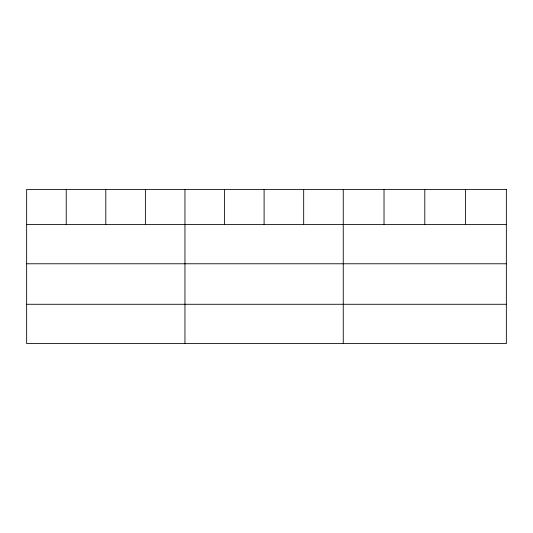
<?xml version="1.0" encoding="UTF-8"?>
<svg xmlns="http://www.w3.org/2000/svg" width="533" height="533" viewBox="0 0 533 533"><rect width="100%" height="100%" fill="white"/><g stroke="black" fill="none" stroke-linecap="round" stroke-linejoin="round"><path stroke-width="0.8" d="M26.65 224.466L506.35 224.466M26.65 263.775L506.35 263.775M26.65 304.276L506.35 304.276M465.575 189.415L465.575 224.466M424.801 189.415L424.801 224.466M384.026 189.415L384.026 224.466M343.252 189.415L343.252 343.585M303.677 189.415L303.677 224.466M264.101 189.415L264.101 224.466M224.526 189.415L224.526 224.466M184.951 189.415L184.951 343.585M145.376 189.415L145.376 224.466M105.801 189.415L105.801 224.466M66.225 189.415L66.225 224.466M506.35 189.415L26.65 189.415L26.65 343.585L506.35 343.585L506.35 189.415"/></g></svg>
